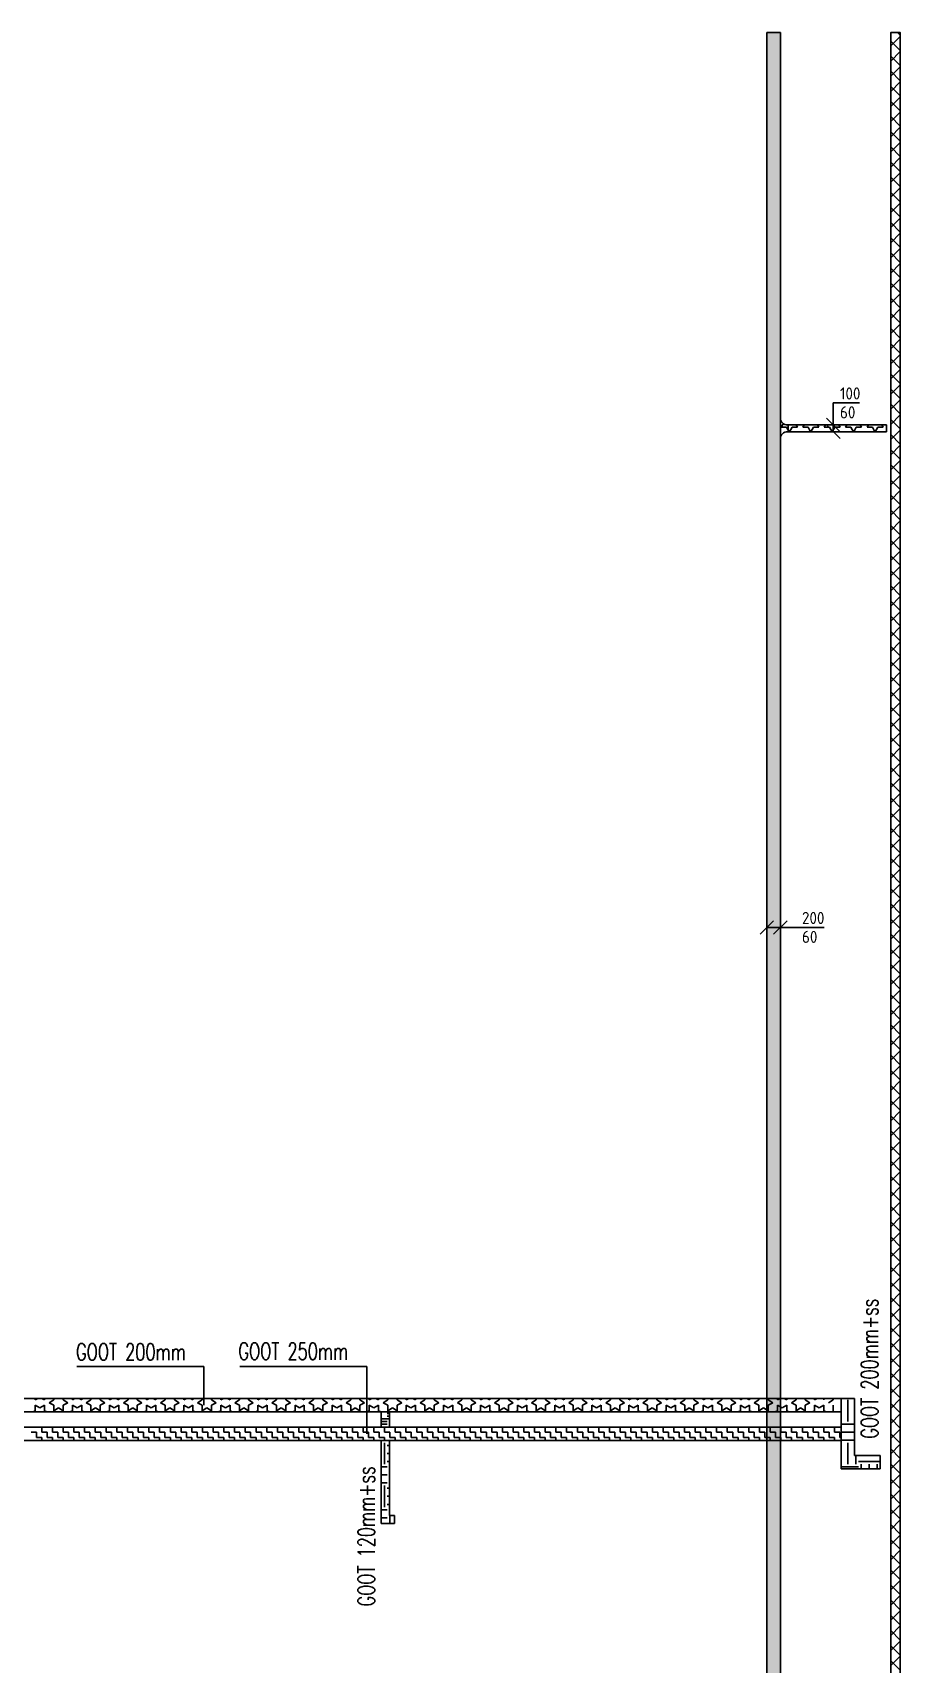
# Model space of a CAD drawing. Header units: millimetres. Extents: x -3262 to 109714, y 0 to 217318.
# Drawn here: x 96856 to 109714, y 188475 to 212674 of the extents above; entities that cross this region are included whole.
import ezdxf

# ---------------------------------------------------------------- set-up
doc = ezdxf.new("R2010")
doc.units = ezdxf.units.MM
doc.header["$LTSCALE"] = 100
for name, color, linetype in [('BL$4----_STEMPEL', 7, 'Continuous'), ('EL6131--_ENERGIEBEDR (1996)', 2, 'Continuous'), ('EL6131--_GEBOUWINST (1996)', 2, 'Continuous'), ('EL6131--_KG_D', 3, 'Continuous'), ('EM6131--_KG', 1, 'Continuous')]:
    doc.layers.add(name, color=color, linetype=linetype)
doc.styles.add('buro-018', font='BUROFONT.shx', dxfattribs={"height": 180})
doc.styles.add('CofelyArial', font='arial.ttf')
doc.styles.add('ROMANS', font='ROMANS', dxfattribs={"width": 0.7})
doc.styles.add('STABICAD-018', font='ISOCP.SHX', dxfattribs={"height": 1.8})

# ---------------------------------------------------------------- blocks, each defined once
blk = doc.blocks.new('*X57')
at = {"color": 0}
for p, q in [((31551, 14264), (31691, 14404)), ((31760, 14264), (31620, 14404)), ((31776, 14264), (31916, 14404)), ((31984, 14264), (31844, 14404)), ((32000, 14264), (32140, 14404)), ((32209, 14264), (32069, 14404)), ((32225, 14264), (32365, 14404)), ((32433, 14264), (32293, 14404)), ((32449, 14264), (32589, 14404)), ((32658, 14264), (32518, 14404)), ((32674, 14264), (32814, 14404)), ((32882, 14264), (32742, 14404)), ((32898, 14264), (33038, 14404)), ((33107, 14264), (32967, 14404)), ((33123, 14264), (33263, 14404)), ((33331, 14264), (33191, 14404)), ((33347, 14264), (33487, 14404)), ((33556, 14264), (33416, 14404)), ((33572, 14264), (33712, 14404)), ((33780, 14264), (33640, 14404)), ((33796, 14264), (33936, 14404)), ((34005, 14264), (33865, 14404)), ((34021, 14264), (34161, 14404)), ((34229, 14264), (34089, 14404)), ((34245, 14264), (34385, 14404)), ((34454, 14264), (34314, 14404)), ((34470, 14264), (34610, 14404)), ((34678, 14264), (34538, 14404)), ((34694, 14264), (34834, 14404)), ((34903, 14264), (34763, 14404)), ((34919, 14264), (35059, 14404)), ((35127, 14264), (34987, 14404)), ((35143, 14264), (35283, 14404)), ((35352, 14264), (35212, 14404)), ((35368, 14264), (35508, 14404)), ((35576, 14264), (35436, 14404)), ((35592, 14264), (35732, 14404)), ((35801, 14264), (35661, 14404)), ((35817, 14264), (35957, 14404)), ((36025, 14264), (35885, 14404)), ((36042, 14264), (36182, 14404)), ((36250, 14264), (36110, 14404)), ((36266, 14264), (36406, 14404)), ((36474, 14264), (36334, 14404)), ((36491, 14264), (36631, 14404)), ((36699, 14264), (36559, 14404)), ((36715, 14264), (36855, 14404)), ((36923, 14264), (36783, 14404)), ((36940, 14264), (37080, 14404)), ((37148, 14264), (37008, 14404)), ((37164, 14264), (37304, 14404)), ((37372, 14264), (37232, 14404)), ((37389, 14264), (37529, 14404)), ((37597, 14264), (37457, 14404)), ((37613, 14264), (37753, 14404)), ((37821, 14264), (37681, 14404)), ((37838, 14264), (37978, 14404)), ((38046, 14264), (37906, 14404)), ((38062, 14264), (38202, 14404)), ((38270, 14264), (38130, 14404)), ((38287, 14264), (38427, 14404)), ((38495, 14264), (38355, 14404)), ((38511, 14264), (38651, 14404)), ((38719, 14264), (38579, 14404)), ((38736, 14264), (38876, 14404)), ((38944, 14264), (38804, 14404)), ((38960, 14264), (39100, 14404)), ((39168, 14264), (39028, 14404)), ((39185, 14264), (39325, 14404)), ((39393, 14264), (39253, 14404)), ((39409, 14264), (39549, 14404)), ((39617, 14264), (39477, 14404)), ((39634, 14264), (39774, 14404)), ((39842, 14264), (39702, 14404)), ((39858, 14264), (39998, 14404)), ((40066, 14264), (39926, 14404)), ((40083, 14264), (40223, 14404)), ((40291, 14264), (40151, 14404)), ((40307, 14264), (40447, 14404)), ((40515, 14264), (40375, 14404)), ((40532, 14264), (40672, 14404)), ((40740, 14264), (40600, 14404)), ((40756, 14264), (40896, 14404)), ((40964, 14265), (40824, 14404)), ((40981, 14265), (41121, 14405)), ((41189, 14265), (41049, 14405)), ((41205, 14265), (41345, 14405)), ((41413, 14265), (41273, 14405)), ((41430, 14265), (41570, 14405)), ((41638, 14265), (41498, 14405)), ((41654, 14265), (41794, 14405)), ((41862, 14265), (41722, 14405)), ((41879, 14265), (42019, 14405)), ((42087, 14265), (41947, 14405)), ((42103, 14265), (42243, 14405)), ((42311, 14265), (42171, 14405)), ((42328, 14265), (42468, 14405)), ((42536, 14265), (42396, 14405)), ((42552, 14265), (42692, 14405)), ((42760, 14265), (42620, 14405)), ((42777, 14265), (42917, 14405)), ((42985, 14265), (42845, 14405)), ((43001, 14265), (43141, 14405)), ((43209, 14265), (43069, 14405)), ((43226, 14265), (43366, 14405)), ((43434, 14265), (43294, 14405)), ((43450, 14265), (43590, 14405)), ((43658, 14265), (43518, 14405)), ((43675, 14265), (43815, 14405)), ((43883, 14265), (43743, 14405)), ((43899, 14265), (44040, 14405)), ((44107, 14265), (43967, 14405)), ((44124, 14265), (44264, 14405)), ((44332, 14265), (44192, 14405)), ((44349, 14265), (44489, 14405)), ((44556, 14265), (44416, 14405)), ((44573, 14265), (44713, 14405)), ((44780, 14265), (44641, 14405)), ((44798, 14265), (44938, 14405)), ((45005, 14265), (44865, 14405)), ((45022, 14265), (45162, 14405)), ((45229, 14265), (45090, 14405)), ((45247, 14265), (45387, 14405)), ((45454, 14265), (45314, 14405)), ((45471, 14265), (45611, 14405)), ((45678, 14265), (45538, 14405)), ((45696, 14265), (45836, 14405)), ((45903, 14265), (45763, 14405)), ((45920, 14265), (46060, 14405)), ((46127, 14265), (45987, 14405)), ((46145, 14265), (46285, 14405)), ((46352, 14265), (46212, 14405)), ((46369, 14265), (46509, 14405)), ((46576, 14265), (46436, 14405)), ((46594, 14265), (46734, 14405)), ((46801, 14265), (46661, 14405)), ((46818, 14265), (46958, 14405)), ((47025, 14265), (46885, 14405)), ((47043, 14265), (47183, 14405)), ((47250, 14265), (47110, 14405)), ((47267, 14265), (47407, 14405)), ((47474, 14265), (47334, 14405)), ((47492, 14265), (47632, 14405)), ((47699, 14265), (47559, 14405)), ((47716, 14265), (47856, 14405)), ((47923, 14265), (47783, 14405)), ((47941, 14265), (48081, 14405)), ((48148, 14265), (48008, 14405)), ((48165, 14265), (48305, 14405)), ((48372, 14265), (48232, 14405)), ((48390, 14265), (48530, 14405)), ((48597, 14265), (48457, 14405)), ((48614, 14265), (48754, 14405)), ((48821, 14265), (48681, 14405)), ((48839, 14265), (48979, 14405)), ((49046, 14265), (48906, 14405)), ((49063, 14265), (49203, 14405)), ((49270, 14265), (49130, 14405)), ((49288, 14265), (49428, 14405)), ((49495, 14265), (49355, 14405)), ((49512, 14265), (49652, 14405)), ((49719, 14265), (49579, 14405)), ((49737, 14265), (49877, 14405)), ((49944, 14265), (49804, 14405)), ((49961, 14265), (50101, 14405)), ((50168, 14265), (50028, 14405)), ((50186, 14265), (50326, 14405)), ((50393, 14265), (50253, 14405)), ((50410, 14265), (50550, 14405)), ((50617, 14265), (50477, 14405)), ((50635, 14265), (50775, 14405)), ((50842, 14265), (50702, 14405)), ((50859, 14265), (50999, 14405)), ((51066, 14265), (50926, 14405)), ((51084, 14265), (51224, 14405)), ((51291, 14265), (51151, 14405)), ((51308, 14265), (51448, 14405)), ((51515, 14265), (51375, 14405)), ((51533, 14265), (51673, 14405)), ((51740, 14265), (51600, 14405)), ((51757, 14265), (51898, 14405)), ((51964, 14265), (51824, 14405)), ((51982, 14265), (52122, 14405)), ((52189, 14265), (52049, 14405)), ((52207, 14265), (52347, 14405)), ((52413, 14265), (52273, 14405)), ((52431, 14265), (52571, 14405)), ((52638, 14265), (52498, 14405)), ((52656, 14265), (52796, 14405)), ((52862, 14265), (52722, 14405)), ((52880, 14265), (53020, 14405)), ((53087, 14265), (52947, 14405)), ((53105, 14265), (53245, 14405)), ((53311, 14265), (53171, 14405)), ((53329, 14265), (53469, 14405)), ((53536, 14265), (53396, 14405)), ((53554, 14265), (53694, 14405)), ((53760, 14265), (53620, 14405)), ((53778, 14265), (53918, 14405)), ((53985, 14265), (53845, 14405)), ((54003, 14265), (54143, 14405)), ((54209, 14265), (54069, 14405)), ((54227, 14265), (54367, 14405)), ((54434, 14265), (54294, 14405)), ((54452, 14265), (54592, 14405)), ((54658, 14265), (54518, 14405)), ((54676, 14265), (54816, 14405)), ((54883, 14265), (54743, 14405)), ((54901, 14265), (55041, 14405)), ((55107, 14265), (54967, 14405)), ((55125, 14265), (55265, 14405)), ((55332, 14265), (55192, 14405)), ((55350, 14265), (55490, 14405)), ((55556, 14265), (55416, 14405)), ((55574, 14265), (55714, 14405)), ((55781, 14265), (55641, 14405)), ((55799, 14265), (55838, 14304))]:
    blk.add_line(p, q, dxfattribs=at)
blk = doc.blocks.new('*X51')
at = {"color": 0}
for p, q in [((34568, 14883), (34568, 15141)), ((34608, 15042), (34925, 15042)), ((34965, 14941), (34965, 15141)), ((35084, 14941), (35084, 15141)), ((35203, 14941), (35203, 15141)), ((35242, 15042), (35560, 15042)), ((34538, 14843), (34608, 14843)), ((34608, 14922), (34738, 14922)), ((34647, 14565), (34647, 14883)), ((34538, 14724), (34608, 14724)), ((34538, 14605), (34608, 14605)), ((34568, 14565), (34568, 14565))]:
    blk.add_line(p, q, dxfattribs=at)
blk = doc.blocks.new('*X52')
at = {"color": 0}
for p, q in [((33726, 21828), (33846, 21828)), ((33814, 21868), (33814, 21956)), ((33933, 21868), (33933, 21956)), ((33972, 21908), (34290, 21908)), ((34012, 21836), (34012, 21868)), ((34131, 21836), (34131, 21868)), ((34250, 21836), (34250, 21868)), ((34330, 21868), (34330, 21956)), ((34449, 21868), (34449, 21956)), ((34568, 21868), (34568, 21956)), ((34608, 21908), (34925, 21908)), ((34647, 21836), (34647, 21868)), ((34766, 21836), (34766, 21868)), ((34885, 21836), (34885, 21868))]:
    blk.add_line(p, q, dxfattribs=at)
blk = doc.blocks.new('*X53')
at = {"color": 0}
for p, q in [((35203, 21868), (35203, 21956)), ((35282, 21836), (35282, 21868))]:
    blk.add_line(p, q, dxfattribs=at)
blk = doc.blocks.new('*X59')
at = {"color": 0}
for p, q in [((35084, 27067), (35084, 27146)), ((34957, 26988), (35004, 26988)), ((35004, 27067), (35084, 27067)), ((35004, 26988), (35004, 27067)), ((35004, 26908), (35084, 26908)), ((35004, 26829), (35004, 26908)), ((35084, 26988), (35157, 26988)), ((35084, 26908), (35084, 26988)), ((34957, 26829), (35004, 26829)), ((34957, 26670), (35004, 26670)), ((35004, 26749), (35084, 26749)), ((35004, 26670), (35004, 26749)), ((35084, 26829), (35157, 26829)), ((35084, 26749), (35084, 26829)), ((35084, 26670), (35157, 26670)), ((35084, 26591), (35084, 26670)), ((34957, 26511), (35004, 26511)), ((35004, 26591), (35084, 26591)), ((35004, 26511), (35004, 26591)), ((35004, 26432), (35084, 26432)), ((35004, 26352), (35004, 26432)), ((35084, 26511), (35157, 26511)), ((35084, 26432), (35084, 26511)), ((34957, 26352), (35004, 26352)), ((34957, 26194), (35004, 26194)), ((35004, 26273), (35084, 26273)), ((35004, 26194), (35004, 26273)), ((35084, 26352), (35157, 26352)), ((35084, 26273), (35084, 26352)), ((35084, 26194), (35157, 26194)), ((35084, 26114), (35084, 26194)), ((34957, 26035), (35004, 26035)), ((35004, 26114), (35084, 26114)), ((35004, 26035), (35004, 26114)), ((35004, 25956), (35084, 25956)), ((35004, 25876), (35004, 25956)), ((35084, 26035), (35157, 26035)), ((35084, 25956), (35084, 26035)), ((34957, 25876), (35004, 25876)), ((34957, 25718), (35004, 25718)), ((35004, 25797), (35084, 25797)), ((35004, 25718), (35004, 25797)), ((35084, 25876), (35157, 25876)), ((35084, 25797), (35084, 25876)), ((35084, 25718), (35157, 25718)), ((35084, 25638), (35084, 25718)), ((34957, 25559), (35004, 25559)), ((35004, 25638), (35084, 25638)), ((35004, 25559), (35004, 25638)), ((35004, 25479), (35084, 25479)), ((35004, 25400), (35004, 25479)), ((35084, 25559), (35157, 25559)), ((35084, 25479), (35084, 25559)), ((34957, 25400), (35004, 25400)), ((34957, 25241), (35004, 25241)), ((35004, 25321), (35084, 25321)), ((35004, 25241), (35004, 25321)), ((35084, 25400), (35157, 25400)), ((35084, 25321), (35084, 25400)), ((35084, 25241), (35157, 25241)), ((35084, 25162), (35084, 25241)), ((34957, 25082), (35004, 25082)), ((35004, 25162), (35084, 25162)), ((35004, 25082), (35004, 25162)), ((35004, 25003), (35084, 25003)), ((35004, 24924), (35004, 25003)), ((35084, 25082), (35157, 25082)), ((35084, 25003), (35084, 25082)), ((34957, 24924), (35004, 24924)), ((34957, 24765), (35004, 24765)), ((35004, 24844), (35084, 24844)), ((35004, 24765), (35004, 24844)), ((35004, 24686), (35084, 24686)), ((35004, 24606), (35004, 24686)), ((35084, 24924), (35157, 24924)), ((35084, 24844), (35084, 24924)), ((35084, 24765), (35157, 24765)), ((35084, 24686), (35084, 24765)), ((34957, 24606), (35004, 24606)), ((34957, 24448), (35004, 24448)), ((35004, 24527), (35084, 24527)), ((35004, 24448), (35004, 24527)), ((35084, 24606), (35157, 24606)), ((35084, 24527), (35084, 24606)), ((35084, 24448), (35157, 24448)), ((35084, 24368), (35084, 24448)), ((34957, 24289), (35004, 24289)), ((35004, 24368), (35084, 24368)), ((35004, 24289), (35004, 24368)), ((35004, 24209), (35084, 24209)), ((35004, 24130), (35004, 24209)), ((35084, 24289), (35157, 24289)), ((35084, 24209), (35084, 24289)), ((34957, 24130), (35004, 24130)), ((34957, 23971), (35004, 23971)), ((35004, 24051), (35084, 24051)), ((35004, 23971), (35004, 24051)), ((35084, 24130), (35157, 24130)), ((35084, 24051), (35084, 24130)), ((35084, 23971), (35157, 23971)), ((35084, 23892), (35084, 23971)), ((34957, 23812), (35004, 23812)), ((35004, 23892), (35084, 23892)), ((35004, 23812), (35004, 23892)), ((35004, 23733), (35084, 23733)), ((35004, 23654), (35004, 23733)), ((35084, 23812), (35157, 23812)), ((35084, 23733), (35084, 23812)), ((34957, 23654), (35004, 23654)), ((34957, 23495), (35004, 23495)), ((35004, 23574), (35084, 23574)), ((35004, 23495), (35004, 23574)), ((35084, 23654), (35157, 23654)), ((35084, 23574), (35084, 23654)), ((35084, 23495), (35157, 23495)), ((35084, 23416), (35084, 23495)), ((34957, 23336), (35004, 23336)), ((35004, 23416), (35084, 23416)), ((35004, 23336), (35004, 23416)), ((35004, 23257), (35084, 23257)), ((35004, 23178), (35004, 23257)), ((35084, 23336), (35157, 23336)), ((35084, 23257), (35084, 23336)), ((34957, 23178), (35004, 23178)), ((34957, 23019), (35004, 23019)), ((35004, 23098), (35084, 23098)), ((35004, 23019), (35004, 23098)), ((35084, 23178), (35157, 23178)), ((35084, 23098), (35084, 23178)), ((35084, 23019), (35157, 23019)), ((35084, 22939), (35084, 23019)), ((34957, 22860), (35004, 22860)), ((35004, 22939), (35084, 22939)), ((35004, 22860), (35004, 22939)), ((35004, 22781), (35084, 22781)), ((35004, 22701), (35004, 22781)), ((35084, 22860), (35157, 22860)), ((35084, 22781), (35084, 22860)), ((34957, 22701), (35004, 22701)), ((34957, 22542), (35004, 22542)), ((35004, 22622), (35084, 22622)), ((35004, 22542), (35004, 22622)), ((35084, 22701), (35157, 22701)), ((35084, 22622), (35084, 22701)), ((35084, 22542), (35157, 22542)), ((35084, 22463), (35084, 22542)), ((34957, 22384), (35004, 22384)), ((35004, 22463), (35084, 22463)), ((35004, 22384), (35004, 22463)), ((35004, 22304), (35084, 22304)), ((35004, 22225), (35004, 22304)), ((35084, 22384), (35157, 22384)), ((35084, 22304), (35084, 22384)), ((34957, 22225), (35004, 22225)), ((34957, 22066), (35004, 22066)), ((35004, 22146), (35084, 22146)), ((35004, 22066), (35004, 22146)), ((35084, 22225), (35157, 22225)), ((35084, 22146), (35084, 22225)), ((35084, 22066), (35157, 22066)), ((35084, 21987), (35084, 22066)), ((34957, 21908), (35004, 21908)), ((35004, 21987), (35084, 21987)), ((35004, 21908), (35004, 21987)), ((35004, 21828), (35084, 21828)), ((35004, 21749), (35004, 21828)), ((35084, 21908), (35157, 21908)), ((35084, 21828), (35084, 21908)), ((34957, 21749), (35004, 21749)), ((34957, 21590), (35004, 21590)), ((35004, 21669), (35084, 21669)), ((35004, 21590), (35004, 21669)), ((35084, 21749), (35157, 21749)), ((35084, 21669), (35084, 21749)), ((35084, 21590), (35157, 21590)), ((35084, 21511), (35084, 21590)), ((34957, 21431), (35004, 21431)), ((35004, 21511), (35084, 21511)), ((35004, 21431), (35004, 21511)), ((35004, 21352), (35084, 21352)), ((35004, 21272), (35004, 21352)), ((35084, 21431), (35157, 21431)), ((35084, 21352), (35084, 21431)), ((34957, 21272), (35004, 21272)), ((34957, 21114), (35004, 21114)), ((35004, 21193), (35084, 21193)), ((35004, 21114), (35004, 21193)), ((35084, 21272), (35157, 21272)), ((35084, 21193), (35084, 21272)), ((35084, 21114), (35157, 21114)), ((35084, 21034), (35084, 21114)), ((34957, 20955), (35004, 20955)), ((35004, 21034), (35084, 21034)), ((35004, 20955), (35004, 21034)), ((35004, 20876), (35084, 20876)), ((35004, 20796), (35004, 20876)), ((35084, 20955), (35157, 20955)), ((35084, 20876), (35084, 20955)), ((34957, 20796), (35004, 20796)), ((34957, 20638), (35004, 20638)), ((35004, 20717), (35084, 20717)), ((35004, 20638), (35004, 20717)), ((35084, 20796), (35157, 20796)), ((35084, 20717), (35084, 20796)), ((35084, 20638), (35157, 20638)), ((35084, 20558), (35084, 20638)), ((34957, 20479), (35004, 20479)), ((35004, 20558), (35084, 20558)), ((35004, 20479), (35004, 20558)), ((35004, 20399), (35084, 20399)), ((35004, 20320), (35004, 20399)), ((35084, 20479), (35157, 20479)), ((35084, 20399), (35084, 20479)), ((34957, 20320), (35004, 20320)), ((34957, 20161), (35004, 20161)), ((35004, 20241), (35084, 20241)), ((35004, 20161), (35004, 20241)), ((35084, 20320), (35157, 20320)), ((35084, 20241), (35084, 20320)), ((35084, 20161), (35157, 20161)), ((35084, 20082), (35084, 20161)), ((34957, 20002), (35004, 20002)), ((34957, 19844), (35004, 19844)), ((35004, 20082), (35084, 20082)), ((35004, 20002), (35004, 20082)), ((35004, 19923), (35084, 19923)), ((35004, 19844), (35004, 19923)), ((35084, 20002), (35157, 20002)), ((35084, 19923), (35084, 20002)), ((35084, 19844), (35157, 19844)), ((35084, 19764), (35084, 19844)), ((34957, 19685), (35004, 19685)), ((35004, 19764), (35084, 19764)), ((35004, 19685), (35004, 19764)), ((35004, 19606), (35084, 19606)), ((35004, 19526), (35004, 19606)), ((35084, 19685), (35157, 19685)), ((35084, 19606), (35084, 19685)), ((34957, 19526), (35004, 19526)), ((34957, 19368), (35004, 19368)), ((35004, 19447), (35084, 19447)), ((35004, 19368), (35004, 19447)), ((35084, 19526), (35157, 19526)), ((35084, 19447), (35084, 19526)), ((35084, 19368), (35157, 19368)), ((35084, 19288), (35084, 19368)), ((34957, 19209), (35004, 19209)), ((35004, 19288), (35084, 19288)), ((35004, 19209), (35004, 19288)), ((35004, 19129), (35084, 19129)), ((35004, 19050), (35004, 19129)), ((35084, 19209), (35157, 19209)), ((35084, 19129), (35084, 19209)), ((34957, 19050), (35004, 19050)), ((34957, 18891), (35004, 18891)), ((35004, 18971), (35084, 18971)), ((35004, 18891), (35004, 18971)), ((35084, 19050), (35157, 19050)), ((35084, 18971), (35084, 19050)), ((35084, 18891), (35157, 18891)), ((35084, 18812), (35084, 18891)), ((34957, 18732), (35004, 18732)), ((35004, 18812), (35084, 18812)), ((35004, 18732), (35004, 18812)), ((35004, 18653), (35084, 18653)), ((35004, 18574), (35004, 18653)), ((35084, 18732), (35157, 18732)), ((35084, 18653), (35084, 18732)), ((34957, 18574), (35004, 18574)), ((34957, 18415), (35004, 18415)), ((35004, 18494), (35084, 18494)), ((35004, 18415), (35004, 18494)), ((35084, 18574), (35157, 18574)), ((35084, 18494), (35084, 18574)), ((35084, 18415), (35157, 18415)), ((35084, 18336), (35084, 18415)), ((34957, 18256), (35004, 18256)), ((35004, 18336), (35084, 18336)), ((35004, 18256), (35004, 18336)), ((35004, 18177), (35084, 18177)), ((35004, 18098), (35004, 18177)), ((35084, 18256), (35157, 18256)), ((35084, 18177), (35084, 18256)), ((34957, 18098), (35004, 18098)), ((34957, 17939), (35004, 17939)), ((35004, 18018), (35084, 18018)), ((35004, 17939), (35004, 18018)), ((35084, 18098), (35157, 18098)), ((35084, 18018), (35084, 18098)), ((35084, 17939), (35157, 17939)), ((35084, 17859), (35084, 17939)), ((34957, 17780), (35004, 17780)), ((35004, 17859), (35084, 17859)), ((35004, 17780), (35004, 17859)), ((35004, 17701), (35084, 17701)), ((35004, 17621), (35004, 17701)), ((35084, 17780), (35157, 17780)), ((35084, 17701), (35084, 17780)), ((34957, 17621), (35004, 17621)), ((34957, 17462), (35004, 17462)), ((35004, 17542), (35084, 17542)), ((35004, 17462), (35004, 17542)), ((35084, 17621), (35157, 17621)), ((35084, 17542), (35084, 17621)), ((35084, 17462), (35157, 17462)), ((35084, 17383), (35084, 17462)), ((34957, 17304), (35004, 17304)), ((35004, 17383), (35084, 17383)), ((35004, 17304), (35004, 17383)), ((35004, 17224), (35084, 17224)), ((35004, 17145), (35004, 17224)), ((35084, 17304), (35157, 17304)), ((35084, 17224), (35084, 17304)), ((34957, 17145), (35004, 17145)), ((34957, 16986), (35004, 16986)), ((35004, 17066), (35084, 17066)), ((35004, 16986), (35004, 17066)), ((35084, 17145), (35157, 17145)), ((35084, 17066), (35084, 17145)), ((35084, 16986), (35157, 16986)), ((35084, 16907), (35084, 16986)), ((34957, 16828), (35004, 16828)), ((35004, 16907), (35084, 16907)), ((35004, 16828), (35004, 16907)), ((35004, 16748), (35084, 16748)), ((35004, 16669), (35004, 16748)), ((35084, 16828), (35157, 16828)), ((35084, 16748), (35084, 16828)), ((34957, 16669), (35004, 16669)), ((34957, 16510), (35004, 16510)), ((35004, 16589), (35084, 16589)), ((35004, 16510), (35004, 16589)), ((35084, 16669), (35157, 16669)), ((35084, 16589), (35084, 16669)), ((35084, 16510), (35157, 16510)), ((35084, 16431), (35084, 16510)), ((34957, 16351), (35004, 16351)), ((35004, 16431), (35084, 16431)), ((35004, 16351), (35004, 16431)), ((35004, 16272), (35084, 16272)), ((35004, 16192), (35004, 16272)), ((35084, 16351), (35157, 16351)), ((35084, 16272), (35084, 16351)), ((34957, 16192), (35004, 16192)), ((34957, 16034), (35004, 16034)), ((35004, 16113), (35084, 16113)), ((35004, 16034), (35004, 16113)), ((35084, 16192), (35157, 16192)), ((35084, 16113), (35084, 16192)), ((35084, 16034), (35157, 16034)), ((35084, 15954), (35084, 16034)), ((34957, 15875), (35004, 15875)), ((35004, 15954), (35084, 15954)), ((35004, 15875), (35004, 15954)), ((35004, 15796), (35084, 15796)), ((35004, 15716), (35004, 15796)), ((35084, 15875), (35157, 15875)), ((35084, 15796), (35084, 15875)), ((34957, 15716), (35004, 15716)), ((34957, 15558), (35004, 15558)), ((35004, 15637), (35084, 15637)), ((35004, 15558), (35004, 15637)), ((35084, 15716), (35157, 15716)), ((35084, 15637), (35084, 15716)), ((35084, 15558), (35157, 15558)), ((35084, 15478), (35084, 15558)), ((34957, 15399), (35004, 15399)), ((35004, 15478), (35084, 15478)), ((35004, 15399), (35004, 15478)), ((35004, 15319), (35084, 15319)), ((35004, 15240), (35004, 15319)), ((35084, 15399), (35157, 15399)), ((35084, 15319), (35084, 15399)), ((34957, 15240), (35004, 15240)), ((35004, 15161), (35084, 15161)), ((35004, 15141), (35004, 15161)), ((35084, 15240), (35157, 15240)), ((35084, 15161), (35084, 15240))]:
    blk.add_line(p, q, dxfattribs=at)
blk = doc.blocks.new('*X60')
at = {"color": 0}
for p, q in [((35401, 27084), (35382, 27117)), ((35382, 26914), (35401, 26946)), ((35401, 27084), (35481, 27084)), ((35401, 26946), (35481, 26946)), ((35441, 27015), (35481, 27084)), ((35481, 26946), (35441, 27015)), ((35481, 26809), (35520, 26878)), ((35560, 26809), (35520, 26878)), ((35560, 27084), (35582, 27084)), ((35582, 27045), (35560, 27084)), ((35560, 26946), (35582, 26985)), ((35560, 26946), (35582, 26946)), ((35401, 26809), (35481, 26809)), ((35441, 26740), (35401, 26809)), ((35401, 26671), (35441, 26740)), ((35401, 26671), (35481, 26671)), ((35520, 26603), (35481, 26671)), ((35520, 26603), (35560, 26671)), ((35560, 26809), (35582, 26809)), ((35560, 26671), (35582, 26671)), ((35401, 26534), (35382, 26567)), ((35382, 26364), (35401, 26396)), ((35401, 26534), (35481, 26534)), ((35401, 26396), (35481, 26396)), ((35441, 26465), (35481, 26534)), ((35481, 26396), (35441, 26465)), ((35560, 26534), (35582, 26534)), ((35582, 26495), (35560, 26534)), ((35560, 26396), (35582, 26435)), ((35560, 26396), (35582, 26396)), ((35401, 26259), (35481, 26259)), ((35441, 26190), (35401, 26259)), ((35401, 26121), (35441, 26190)), ((35481, 26259), (35520, 26328)), ((35560, 26259), (35520, 26328)), ((35560, 26259), (35582, 26259)), ((35401, 25984), (35382, 26017)), ((35401, 26121), (35481, 26121)), ((35401, 25984), (35481, 25984)), ((35441, 25915), (35481, 25984)), ((35481, 25847), (35441, 25915)), ((35520, 26053), (35481, 26121)), ((35520, 26053), (35560, 26121)), ((35560, 26121), (35582, 26121)), ((35560, 25984), (35582, 25984)), ((35582, 25945), (35560, 25984)), ((35382, 25814), (35401, 25847)), ((35401, 25847), (35481, 25847)), ((35401, 25709), (35481, 25709)), ((35441, 25640), (35401, 25709)), ((35481, 25709), (35520, 25778)), ((35560, 25709), (35520, 25778)), ((35560, 25847), (35582, 25885)), ((35560, 25847), (35582, 25847)), ((35560, 25709), (35582, 25709)), ((35401, 25434), (35382, 25467)), ((35401, 25572), (35441, 25640)), ((35401, 25572), (35481, 25572)), ((35401, 25434), (35481, 25434)), ((35441, 25365), (35481, 25434)), ((35520, 25503), (35481, 25572)), ((35520, 25503), (35560, 25572)), ((35560, 25572), (35582, 25572)), ((35560, 25434), (35582, 25434)), ((35582, 25395), (35560, 25434)), ((35382, 25264), (35401, 25297)), ((35401, 25297), (35481, 25297)), ((35481, 25297), (35441, 25365)), ((35481, 25159), (35520, 25228)), ((35560, 25159), (35520, 25228)), ((35560, 25297), (35582, 25335)), ((35560, 25297), (35582, 25297)), ((35401, 25159), (35481, 25159)), ((35441, 25090), (35401, 25159)), ((35401, 25022), (35441, 25090)), ((35401, 25022), (35481, 25022)), ((35520, 24953), (35481, 25022)), ((35520, 24953), (35560, 25022)), ((35560, 25159), (35582, 25159)), ((35560, 25022), (35582, 25022)), ((35401, 24884), (35382, 24917)), ((35382, 24714), (35401, 24747)), ((35401, 24884), (35481, 24884)), ((35401, 24747), (35481, 24747)), ((35441, 24815), (35481, 24884)), ((35481, 24747), (35441, 24815)), ((35560, 24884), (35582, 24884)), ((35582, 24845), (35560, 24884)), ((35560, 24747), (35582, 24785)), ((35560, 24747), (35582, 24747)), ((35401, 24609), (35481, 24609)), ((35441, 24540), (35401, 24609)), ((35401, 24472), (35441, 24540)), ((35401, 24472), (35481, 24472)), ((35481, 24609), (35520, 24678)), ((35520, 24403), (35481, 24472)), ((35560, 24609), (35520, 24678)), ((35520, 24403), (35560, 24472)), ((35560, 24609), (35582, 24609)), ((35560, 24472), (35582, 24472)), ((35401, 24334), (35382, 24367)), ((35401, 24334), (35481, 24334)), ((35441, 24265), (35481, 24334)), ((35481, 24197), (35441, 24265)), ((35560, 24334), (35582, 24334)), ((35582, 24295), (35560, 24334)), ((35560, 24197), (35582, 24235)), ((35382, 24164), (35401, 24197)), ((35401, 24197), (35481, 24197)), ((35401, 24059), (35481, 24059)), ((35441, 23991), (35401, 24059)), ((35401, 23922), (35441, 23991)), ((35481, 24059), (35520, 24128)), ((35560, 24059), (35520, 24128)), ((35560, 24197), (35582, 24197)), ((35560, 24059), (35582, 24059)), ((35401, 23784), (35382, 23817)), ((35401, 23922), (35481, 23922)), ((35401, 23784), (35481, 23784)), ((35441, 23716), (35481, 23784)), ((35481, 23647), (35441, 23716)), ((35520, 23853), (35481, 23922)), ((35520, 23853), (35560, 23922)), ((35560, 23922), (35582, 23922)), ((35560, 23784), (35582, 23784)), ((35582, 23746), (35560, 23784)), ((35382, 23614), (35401, 23647)), ((35401, 23647), (35481, 23647)), ((35401, 23509), (35481, 23509)), ((35441, 23441), (35401, 23509)), ((35481, 23509), (35520, 23578)), ((35560, 23509), (35520, 23578)), ((35560, 23647), (35582, 23686)), ((35560, 23647), (35582, 23647)), ((35560, 23509), (35582, 23509)), ((35401, 23234), (35382, 23267)), ((35401, 23372), (35441, 23441)), ((35401, 23372), (35481, 23372)), ((35401, 23234), (35481, 23234)), ((35441, 23166), (35481, 23234)), ((35520, 23303), (35481, 23372)), ((35520, 23303), (35560, 23372)), ((35560, 23372), (35582, 23372)), ((35560, 23234), (35582, 23234)), ((35582, 23196), (35560, 23234)), ((35382, 23064), (35401, 23097)), ((35401, 23097), (35481, 23097)), ((35481, 23097), (35441, 23166)), ((35481, 22959), (35520, 23028)), ((35560, 22959), (35520, 23028)), ((35560, 23097), (35582, 23136)), ((35560, 23097), (35582, 23097)), ((35401, 22959), (35481, 22959)), ((35441, 22891), (35401, 22959)), ((35401, 22822), (35441, 22891)), ((35401, 22822), (35481, 22822)), ((35520, 22753), (35481, 22822)), ((35520, 22753), (35560, 22822)), ((35560, 22959), (35582, 22959)), ((35560, 22822), (35582, 22822)), ((35401, 22684), (35382, 22717)), ((35382, 22514), (35401, 22547)), ((35401, 22684), (35481, 22684)), ((35401, 22547), (35481, 22547)), ((35441, 22616), (35481, 22684)), ((35481, 22547), (35441, 22616)), ((35560, 22684), (35582, 22684)), ((35582, 22646), (35560, 22684)), ((35560, 22547), (35582, 22586)), ((35560, 22547), (35582, 22547)), ((35401, 22409), (35481, 22409)), ((35441, 22341), (35401, 22409)), ((35401, 22272), (35441, 22341)), ((35401, 22272), (35481, 22272)), ((35481, 22409), (35520, 22478)), ((35520, 22203), (35481, 22272)), ((35560, 22409), (35520, 22478)), ((35520, 22203), (35560, 22272)), ((35560, 22409), (35582, 22409)), ((35560, 22272), (35582, 22272)), ((35401, 22135), (35382, 22167)), ((35401, 22135), (35481, 22135)), ((35441, 22066), (35481, 22135)), ((35481, 21997), (35441, 22066)), ((35560, 22135), (35582, 22135)), ((35582, 22096), (35560, 22135)), ((35560, 21997), (35582, 22036)), ((35382, 21964), (35401, 21997)), ((35401, 21997), (35481, 21997)), ((35401, 21860), (35481, 21860)), ((35441, 21791), (35401, 21860)), ((35401, 21722), (35441, 21791)), ((35481, 21860), (35520, 21928)), ((35560, 21860), (35520, 21928)), ((35560, 21997), (35582, 21997)), ((35560, 21860), (35582, 21860)), ((35401, 21585), (35382, 21617)), ((35401, 21722), (35481, 21722)), ((35401, 21585), (35481, 21585)), ((35441, 21516), (35481, 21585)), ((35520, 21653), (35481, 21722)), ((35520, 21653), (35560, 21722)), ((35560, 21722), (35582, 21722)), ((35560, 21585), (35582, 21585)), ((35582, 21546), (35560, 21585)), ((35382, 21414), (35401, 21447)), ((35401, 21447), (35481, 21447)), ((35401, 21310), (35481, 21310)), ((35441, 21241), (35401, 21310)), ((35481, 21447), (35441, 21516)), ((35481, 21310), (35520, 21378)), ((35560, 21310), (35520, 21378)), ((35560, 21447), (35582, 21486)), ((35560, 21447), (35582, 21447)), ((35560, 21310), (35582, 21310)), ((35401, 21035), (35382, 21067)), ((35401, 21172), (35441, 21241)), ((35401, 21172), (35481, 21172)), ((35520, 21103), (35481, 21172)), ((35520, 21103), (35560, 21172)), ((35560, 21172), (35582, 21172)), ((35382, 20864), (35401, 20897)), ((35401, 21035), (35481, 21035)), ((35401, 20897), (35481, 20897)), ((35441, 20966), (35481, 21035)), ((35481, 20897), (35441, 20966)), ((35481, 20760), (35520, 20828)), ((35560, 20760), (35520, 20828)), ((35560, 21035), (35582, 21035)), ((35582, 20996), (35560, 21035)), ((35560, 20897), (35582, 20936)), ((35560, 20897), (35582, 20897)), ((35401, 20760), (35481, 20760)), ((35441, 20691), (35401, 20760)), ((35401, 20622), (35441, 20691)), ((35401, 20622), (35481, 20622)), ((35520, 20553), (35481, 20622)), ((35520, 20553), (35560, 20622)), ((35560, 20760), (35582, 20760)), ((35560, 20622), (35582, 20622)), ((35401, 20485), (35382, 20517)), ((35382, 20315), (35401, 20347)), ((35401, 20485), (35481, 20485)), ((35401, 20347), (35481, 20347)), ((35441, 20416), (35481, 20485)), ((35481, 20347), (35441, 20416)), ((35560, 20485), (35582, 20485)), ((35582, 20446), (35560, 20485)), ((35560, 20347), (35582, 20386)), ((35560, 20347), (35582, 20347)), ((35401, 20210), (35481, 20210)), ((35441, 20141), (35401, 20210)), ((35401, 20072), (35441, 20141)), ((35481, 20210), (35520, 20279)), ((35560, 20210), (35520, 20279)), ((35560, 20210), (35582, 20210)), ((35401, 19935), (35382, 19968)), ((35401, 20072), (35481, 20072)), ((35401, 19935), (35481, 19935)), ((35441, 19866), (35481, 19935)), ((35481, 19797), (35441, 19866)), ((35520, 20004), (35481, 20072)), ((35520, 20004), (35560, 20072)), ((35560, 20072), (35582, 20072)), ((35560, 19935), (35582, 19935)), ((35582, 19896), (35560, 19935)), ((35382, 19765), (35401, 19797)), ((35401, 19797), (35481, 19797)), ((35401, 19660), (35481, 19660)), ((35441, 19591), (35401, 19660)), ((35481, 19660), (35520, 19729)), ((35560, 19660), (35520, 19729)), ((35560, 19797), (35582, 19836)), ((35560, 19797), (35582, 19797)), ((35560, 19660), (35582, 19660)), ((35401, 19385), (35382, 19418)), ((35401, 19522), (35441, 19591)), ((35401, 19522), (35481, 19522)), ((35401, 19385), (35481, 19385)), ((35441, 19316), (35481, 19385)), ((35520, 19454), (35481, 19522)), ((35520, 19454), (35560, 19522)), ((35560, 19522), (35582, 19522)), ((35560, 19385), (35582, 19385)), ((35582, 19346), (35560, 19385)), ((35382, 19215), (35401, 19247)), ((35401, 19247), (35481, 19247)), ((35481, 19247), (35441, 19316)), ((35481, 19110), (35520, 19179)), ((35560, 19110), (35520, 19179)), ((35560, 19247), (35582, 19286)), ((35560, 19247), (35582, 19247)), ((35401, 19110), (35481, 19110)), ((35441, 19041), (35401, 19110)), ((35401, 18972), (35441, 19041)), ((35401, 18972), (35481, 18972)), ((35520, 18904), (35481, 18972)), ((35520, 18904), (35560, 18972)), ((35560, 19110), (35582, 19110)), ((35560, 18972), (35582, 18972)), ((35401, 18835), (35382, 18868)), ((35382, 18665), (35401, 18697)), ((35401, 18835), (35481, 18835)), ((35401, 18697), (35481, 18697)), ((35441, 18766), (35481, 18835)), ((35481, 18697), (35441, 18766)), ((35560, 18835), (35582, 18835)), ((35582, 18796), (35560, 18835)), ((35560, 18697), (35582, 18736)), ((35560, 18697), (35582, 18697)), ((35401, 18560), (35481, 18560)), ((35441, 18491), (35401, 18560)), ((35401, 18423), (35441, 18491)), ((35401, 18423), (35481, 18423)), ((35481, 18560), (35520, 18629)), ((35520, 18354), (35481, 18423)), ((35560, 18560), (35520, 18629)), ((35520, 18354), (35560, 18423)), ((35560, 18560), (35582, 18560)), ((35560, 18423), (35582, 18423)), ((35401, 18285), (35382, 18318)), ((35401, 18285), (35481, 18285)), ((35441, 18216), (35481, 18285)), ((35481, 18148), (35441, 18216)), ((35560, 18285), (35582, 18285)), ((35582, 18246), (35560, 18285)), ((35560, 18148), (35582, 18186)), ((35382, 18115), (35401, 18148)), ((35401, 18148), (35481, 18148)), ((35401, 18010), (35481, 18010)), ((35441, 17941), (35401, 18010)), ((35401, 17873), (35441, 17941)), ((35481, 18010), (35520, 18079)), ((35560, 18010), (35520, 18079)), ((35560, 18148), (35582, 18148)), ((35560, 18010), (35582, 18010)), ((35401, 17735), (35382, 17768)), ((35401, 17873), (35481, 17873)), ((35401, 17735), (35481, 17735)), ((35441, 17666), (35481, 17735)), ((35481, 17598), (35441, 17666)), ((35520, 17804), (35481, 17873)), ((35520, 17804), (35560, 17873)), ((35560, 17873), (35582, 17873)), ((35560, 17735), (35582, 17735)), ((35582, 17696), (35560, 17735)), ((35382, 17565), (35401, 17598)), ((35401, 17598), (35481, 17598)), ((35401, 17460), (35481, 17460)), ((35441, 17391), (35401, 17460)), ((35481, 17460), (35520, 17529)), ((35560, 17460), (35520, 17529)), ((35560, 17598), (35582, 17636)), ((35560, 17598), (35582, 17598)), ((35560, 17460), (35582, 17460)), ((35401, 17185), (35382, 17218)), ((35401, 17323), (35441, 17391)), ((35401, 17323), (35481, 17323)), ((35401, 17185), (35481, 17185)), ((35441, 17116), (35481, 17185)), ((35520, 17254), (35481, 17323)), ((35520, 17254), (35560, 17323)), ((35560, 17323), (35582, 17323)), ((35560, 17185), (35582, 17185)), ((35582, 17146), (35560, 17185)), ((35382, 17015), (35401, 17048)), ((35401, 17048), (35481, 17048)), ((35481, 17048), (35441, 17116)), ((35481, 16910), (35520, 16979)), ((35560, 16910), (35520, 16979)), ((35560, 17048), (35582, 17086)), ((35560, 17048), (35582, 17048)), ((35401, 16910), (35481, 16910)), ((35441, 16841), (35401, 16910)), ((35401, 16773), (35441, 16841)), ((35401, 16773), (35481, 16773)), ((35520, 16704), (35481, 16773)), ((35520, 16704), (35560, 16773)), ((35560, 16910), (35582, 16910)), ((35560, 16773), (35582, 16773)), ((35401, 16635), (35382, 16668)), ((35382, 16465), (35401, 16498)), ((35401, 16635), (35481, 16635)), ((35401, 16498), (35481, 16498)), ((35441, 16567), (35481, 16635)), ((35481, 16498), (35441, 16567)), ((35560, 16635), (35582, 16635)), ((35582, 16597), (35560, 16635)), ((35560, 16498), (35582, 16537)), ((35560, 16498), (35582, 16498)), ((35401, 16360), (35481, 16360)), ((35441, 16292), (35401, 16360)), ((35401, 16223), (35441, 16292)), ((35401, 16223), (35481, 16223)), ((35481, 16360), (35520, 16429)), ((35520, 16154), (35481, 16223)), ((35560, 16360), (35520, 16429)), ((35520, 16154), (35560, 16223)), ((35560, 16360), (35582, 16360)), ((35560, 16223), (35582, 16223)), ((35401, 16085), (35382, 16118)), ((35401, 16085), (35481, 16085)), ((35441, 16017), (35481, 16085)), ((35481, 15948), (35441, 16017)), ((35560, 16085), (35582, 16085)), ((35582, 16047), (35560, 16085)), ((35560, 15948), (35582, 15987)), ((35382, 15915), (35401, 15948)), ((35401, 15948), (35481, 15948)), ((35401, 15810), (35481, 15810)), ((35441, 15742), (35401, 15810)), ((35401, 15673), (35441, 15742)), ((35481, 15810), (35520, 15879)), ((35560, 15810), (35520, 15879)), ((35560, 15948), (35582, 15948)), ((35560, 15810), (35582, 15810)), ((35401, 15535), (35382, 15568)), ((35401, 15673), (35481, 15673)), ((35401, 15535), (35481, 15535)), ((35441, 15467), (35481, 15535)), ((35520, 15604), (35481, 15673)), ((35520, 15604), (35560, 15673)), ((35560, 15673), (35582, 15673)), ((35560, 15535), (35582, 15535)), ((35582, 15497), (35560, 15535)), ((35382, 15365), (35401, 15398)), ((35401, 15398), (35481, 15398)), ((35401, 15260), (35481, 15260)), ((35481, 15398), (35441, 15467)), ((35560, 15260), (35520, 15329)), ((35560, 15398), (35582, 15398)), ((35560, 15260), (35582, 15260))]:
    blk.add_line(p, q, dxfattribs=at)
blk = doc.blocks.new('*U154')
at = {"color": 0, "linetype": 'Continuous'}
for p, q in [((0, 100, -2730), (43290, 100, -2730)), ((43290, -100, -2730), (43290, 100, -2730)), ((0, -100, -2730), (43290, -100, -2730))]:
    blk.add_line(p, q, dxfattribs=at)
at = {"layer": 'BL$4----_STEMPEL', "color": 1, "style": 'CofelyArial'}
for tag in ['CODE', 'POSITIONCODE', 'SECTIONCODE']:
    blk.add_attdef(tag, (107836, 169384, 2730), '', height=1.8, dxfattribs=at)
blk = doc.blocks.new('*U151')
at = {"color": 0, "linetype": 'Continuous'}
for p, q in [((-300, -100, -2730), (-100, 100, -2730)), ((0, 0, -2730), (-200, 0, -2730)), ((-100, -100, -2730), (100, 100, -2730)), ((0, 0, -2730), (221, 0, -2730)), ((221, 0, -2730), (650, 0, -2730))]:
    blk.add_line(p, q, dxfattribs=at)
at = {"color": 0, "linetype": 'Continuous', "style": 'STABICAD-018'}
for s, p in [('200', (321, 50, -2730)), ('60', (321, -230, -2730))]:
    blk.add_text(s, height=180, dxfattribs=at).set_placement(p)
at = {"color": 1, "style": 'CofelyArial'}
blk.add_attdef('CODE', (107936, 199404, 2730), '', height=1.8, dxfattribs=at)
blk = doc.blocks.new('*U153')
at = {"color": 0, "linetype": 'Continuous'}
for p, q in [((0, 50, -2730), (1459, 50, -2730)), ((0, -50, -2730), (0, 50, -2730)), ((1459, -50, -2730), (1459, 50, -2730)), ((0, -50, -2730), (1459, -50, -2730))]:
    blk.add_line(p, q, dxfattribs=at)
at = {"layer": 'BL$4----_STEMPEL', "color": 1, "style": 'buro-018'}
for tag in ['CODE', 'POSITIONCODE', 'SECTIONCODE']:
    blk.add_attdef(tag, (109510, 172662, 2730), '', height=1.8, dxfattribs=at)
blk = doc.blocks.new('*U155')
at = {"color": 0, "linetype": 'Continuous'}
for p, q in [((0, -160, -2730), (0, 160, -2730)), ((115, 50, -2730), (110, 50, -2730)), ((115, -50, -2730), (115, 50, -2730)), ((115, -50, -2730), (110, -50, -2730))]:
    blk.add_line(p, q, dxfattribs=at)
for centre, start, end in [((110, 160, -2730), 180, 270), ((110, -160, -2730), 90, 180)]:
    blk.add_arc(centre, 110, start, end, dxfattribs=at)
at = {"layer": 'BL$4----_STEMPEL', "color": 1, "style": 'buro-018'}
for tag in ['CODE', 'POSITIONCODE', 'SECTIONCODE']:
    blk.add_attdef(tag, (107936, 172662, 2730), '', height=1.8, dxfattribs=at)
blk = doc.blocks.new('*U156')
at = {"color": 0, "linetype": 'Continuous'}
for p, q in [((0, 0, -2730), (0, 327, -2730)), ((0, 327, -2730), (388, 327, -2730)), ((100, -100, -2730), (-100, 100, -2730)), ((100, -200, -2730), (-100, 0, -2730)), ((0, 0, -2730), (0, -100, -2730))]:
    blk.add_line(p, q, dxfattribs=at)
at = {"color": 0, "linetype": 'Continuous', "style": 'STABICAD-018'}
for s, p in [('100', (100, 377, -2730)), ('60', (100, 97, -2730))]:
    blk.add_text(s, height=180, dxfattribs=at).set_placement(p)
at = {"layer": 'BL$4----_STEMPEL', "color": 1, "style": 'buro-018'}
blk.add_attdef('CODE', (108720, 172712, 2730), '', height=1.8, dxfattribs=at)

msp = doc.modelspace()

# ---------------------------------------------------------------- hatches: boundary and pattern name
at = {"layer": 'EL6131--_ENERGIEBEDR (1996)', "linetype": 'Continuous'}
h = msp.add_hatch(dxfattribs=at)
h.set_pattern_fill('STARS', color=1, scale=25)
h.set_pattern_definition([(0, (23198.14, 53882.63), (0, 137.48153), [79.375, -79.375]), (60, (23198.14, 53882.63), (-119.0625, 68.74077), [79.375, -79.375]), (120, (23237.83, 53951.37), (-119.0625, -68.74077), [79.375, -79.375])])
h.paths.add_polyline_path([(107736, 169384), (107936, 169384), (107936, 212674), (107736, 212674)])
at = {"layer": 'EL6131--_ENERGIEBEDR (1996)'}
h = msp.add_hatch(dxfattribs=at)
h.set_pattern_fill('STARS', color=1, scale=25)
h.set_pattern_definition([(0, (0, 34144.12), (0, 137.48153), [79.375, -79.375]), (60, (0, 34144.12), (-119.0625, 68.74077), [79.375, -79.375]), (120, (39.69, 34212.86), (-119.0625, -68.74077), [79.375, -79.375])])
h.paths.add_polyline_path([(109510, 206856), (108051, 206856), (108051, 206756), (109510, 206756)])
h.paths.add_polyline_path([(108051, 206856), (108046, 206856, -0.414214), (107936, 206966), (107936, 206646, -0.414214), (108046, 206756), (108051, 206756)])

# ---------------------------------------------------------------- linework, layer by layer
at = {"layer": 'EL6131--_ENERGIEBEDR (1996)', "color": 1, "linetype": 'Continuous'}
for p, q in [((99390, 192890), (97508, 192890)), ((99390, 192890), (99390, 192320)), ((101806, 192890), (99924, 192890)), ((101806, 192890), (101806, 191895))]:
    msp.add_line(p, q, dxfattribs=at)
at = {"layer": 'EL6131--_ENERGIEBEDR (1996)', "color": 2}
for p, q in [((109037, 192419), (108837, 192419)), ((108837, 191374), (108837, 192419)), ((109037, 192419), (109037, 191574)), ((109037, 191574), (109413, 191574)), ((109413, 191574), (109413, 191374)), ((109413, 191374), (108837, 191374))]:
    msp.add_line(p, q, dxfattribs=at)
at = {"layer": 'EL6131--_ENERGIEBEDR (1996)'}
for p, q in [((102142, 192219), (102022, 192219)), ((102022, 192219), (102022, 191993)), ((102142, 192219), (102022, 192219)), ((102142, 191993), (102142, 192219)), ((102022, 191793), (102022, 190682)), ((102022, 190562), (102022, 191793)), ((102022, 191793), (102142, 191793)), ((102142, 191793), (102142, 190802)), ((102142, 190802), (102142, 190682)), ((102022, 190562), (102022, 190682)), ((102216, 190562), (102022, 190562)), ((102216, 190682), (102142, 190682)), ((102216, 190562), (102216, 190682))]:
    msp.add_line(p, q, dxfattribs=at)
for points in [[(95741, 189374), (94868, 189374), (94868, 189779), (95743, 189779), (95743, 205234), (95863, 205234), (95863, 205234), (95863, 205234), (95863, 191993), (108837, 191993), (108837, 191793), (95993, 191793), (95993, 186686), (95993, 186686), (95993, 169857), (95743, 169857), (95743, 187096), (95743, 189374)], [(108837, 192419), (108837, 192219), (108837, 192419), (96339, 192419), (96339, 205234), (95863, 205234), (95863, 205114), (95863, 205234)], [(95863, 205114), (96219, 205114), (96219, 191997), (96219, 191793), (96219, 190179), (95066, 190179), (95066, 190897), (94762, 190897), (94762, 189929), (96219, 189929), (96219, 183561), (96219, 169857), (96419, 169857), (96419, 186686), (96419, 186686), (96419, 192219), (108837, 192219)]]:
    msp.add_lwpolyline(points, dxfattribs=at)
at = {"layer": 'EL6131--_GEBOUWINST (1996)', "color": 2, "linetype": 'Continuous'}
msp.add_lwpolyline([(109714, 169574), (109713, 212674), (109573, 212674), (109574, 169574)], close=True, dxfattribs=at)

# ---------------------------------------------------------------- block references
at = {"layer": 'EL6131--_ENERGIEBEDR (1996)', "color": 1, "linetype": 'Continuous', "rotation": 90}
for name, p in [('*X60', (123978, 156836)), ('*X59', (123978, 156836)), ('*X51', (123978, 156836)), ('*X53', (123978, 156911)), ('*X53', (123978, 156873)), ('*X53', (123978, 156836)), ('*X52', (123978, 156836))]:
    msp.add_blockref(name, p, dxfattribs=at)
at = {"layer": 'EL6131--_GEBOUWINST (1996)', "color": 1, "linetype": 'Continuous', "rotation": 90}
msp.add_blockref('*X57', (123978, 156836), dxfattribs=at)
at = {"layer": 'EL6131--_KG_D', "linetype": 'Continuous'}
for name, p, rotation in [('*U154', (107836, 169384, 2730), 90.00000000000001), ('*U153', (109510, 206806, 2730), 180)]:
    msp.add_blockref(name, p, dxfattribs=dict(at, rotation=rotation))
msp.add_blockref('*U155', (107936, 206806, 2730), dxfattribs=at)
at = {"layer": 'EM6131--_KG', "linetype": 'Continuous'}
for name, p in [('*U156', (108720, 206856, 2730)), ('*U151', (107936, 199404, 2730))]:
    msp.add_blockref(name, p, dxfattribs=at)

# ---------------------------------------------------------------- texts
at = {"layer": 'EL6131--_ENERGIEBEDR (1996)', "color": 1, "linetype": 'Continuous', "style": 'ROMANS', "width": 0.7}
for s, p in [('GOOT 200mm+ss', (109384, 191821)), ('GOOT 120mm+ss', (101925, 189334))]:
    msp.add_text(s, height=250, rotation=90, dxfattribs=at).set_placement(p)
for s, p in [('GOOT 200mm', (97499, 192984)), ('GOOT 250mm', (99905, 192993))]:
    msp.add_text(s, height=250, dxfattribs=at).set_placement(p)

doc.saveas('drawing.dxf')
